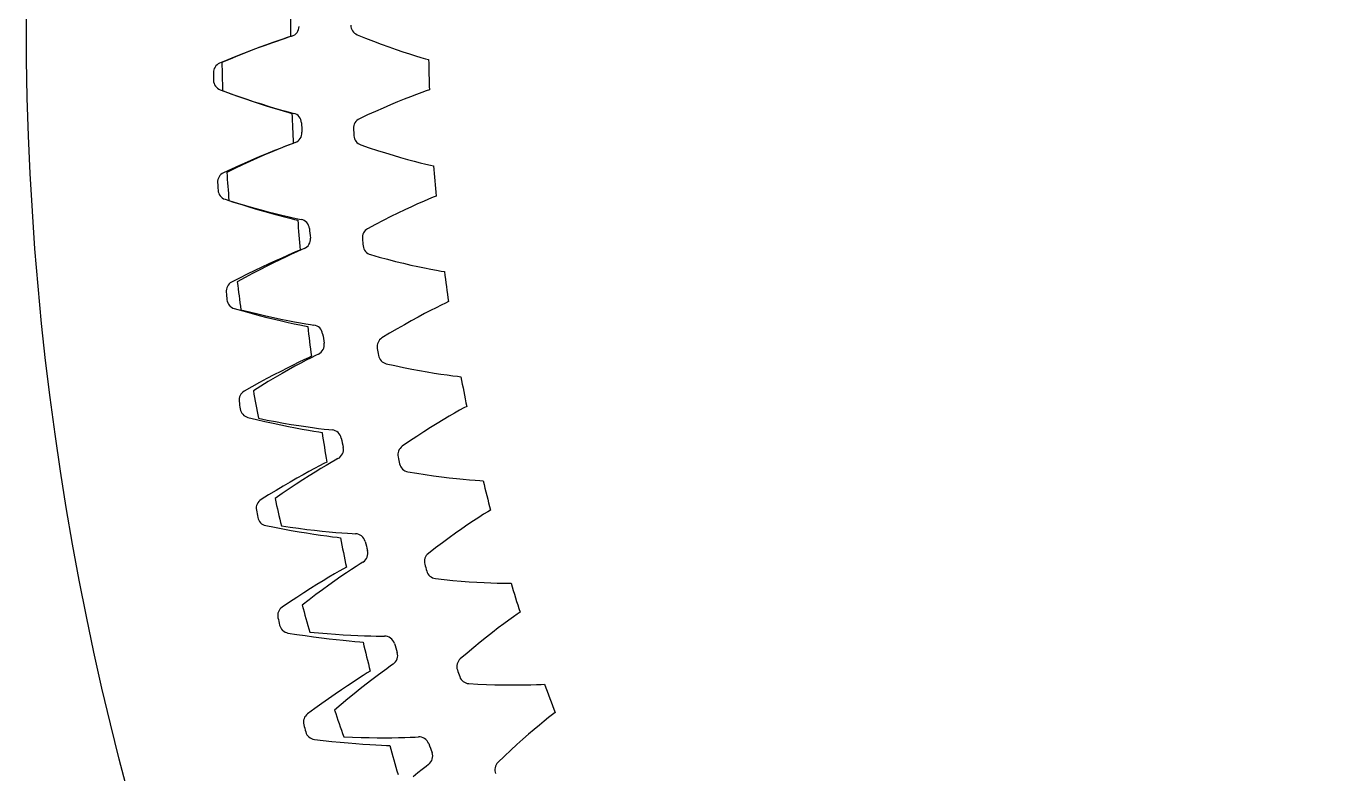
# Model space of a CAD drawing. Header units: millimetres. Extents: x -171 to 171, y -171 to 171.
# Drawn here: x -171.3 to -94.8, y -43.7 to -0.3 of the extents above; entities that cross this region are included whole.
import ezdxf

# ---------------------------------------------------------------- set-up
doc = ezdxf.new("R2010")
doc.units = ezdxf.units.MM

msp = doc.modelspace()

# ---------------------------------------------------------------- linework, layer by layer
at = {"layer": 'fixed_ring'}
for p, q in [((-157.869658, -1.524957), (-158.284578, -1.681455)), ((-157.474884, -1.379675), (-157.869658, -1.524957)), ((-157.103087, -1.246117), (-157.474884, -1.379675)), ((-156.758271, -1.125125), (-157.103087, -1.246117)), ((-156.446686, -1.018202), (-156.758271, -1.125125)), ((-156.179996, -0.928526), (-156.446686, -1.018202)), ((-155.997584, -0.868177), (-156.179996, -0.928526)), ((-159.631098, -2.215599), (-160.109279, -2.413305)), ((-159.16681, -2.026941), (-159.631098, -2.215599)), ((-158.717518, -1.848851), (-159.16681, -2.026941)), ((-158.284578, -1.681455), (-158.717518, -1.848851)), ((-160.078641, -3.95399), (-159.592977, -4.132529)), ((-159.592977, -4.132529), (-159.121556, -4.302579)), ((-159.121556, -4.302579), (-158.66554, -4.462666)), ((-158.66554, -4.462666), (-158.226287, -4.612717)), ((-158.226287, -4.612717), (-157.805473, -4.752596)), ((-157.805473, -4.752596), (-157.405235, -4.882069)), ((-157.405235, -4.882069), (-157.028422, -5.000739)), ((-157.028422, -5.000739), (-156.679068, -5.107928)), ((-156.679068, -5.107928), (-156.363479, -5.202378)), ((-156.363479, -5.202378), (-156.093435, -5.28138)), ((-156.093435, -5.28138), (-155.908768, -5.33443)), ((-157.295533, -7.639236), (-157.684219, -7.800098)), ((-156.929339, -7.491003), (-157.295533, -7.639236)), ((-156.589606, -7.356398), (-156.929339, -7.491003)), ((-156.282519, -7.237172), (-156.589606, -7.356398)), ((-156.019605, -7.136964), (-156.282519, -7.237172)), ((-155.839736, -7.069411), (-156.019605, -7.136964)), ((-158.960388, -8.353257), (-159.416809, -8.560223)), ((-158.518532, -8.157445), (-158.960388, -8.353257)), ((-158.092589, -7.972969), (-158.518532, -8.157445)), ((-157.684219, -7.800098), (-158.092589, -7.972969)), ((-159.416809, -8.560223), (-159.886752, -8.776784)), ((-159.794885, -10.315033), (-159.302508, -10.474123)), ((-159.302508, -10.474123), (-158.824698, -10.625296)), ((-158.824698, -10.625296), (-158.362678, -10.767127)), ((-158.362678, -10.767127), (-157.917807, -10.899596)), ((-157.917807, -10.899596), (-157.491765, -11.022635)), ((-157.491765, -11.022635), (-157.086696, -11.136093)), ((-157.086696, -11.136093), (-156.705463, -11.239689)), ((-156.705463, -11.239689), (-156.352124, -11.332903)), ((-156.352124, -11.332903), (-156.033029, -11.414732)), ((-156.033029, -11.414732), (-155.760058, -11.482936)), ((-155.760058, -11.482936), (-155.573428, -11.528601)), ((-156.507454, -13.724044), (-156.867466, -13.886719)), ((-156.173341, -13.576039), (-156.507454, -13.724044)), ((-155.871237, -13.444699), (-156.173341, -13.576039)), ((-155.612515, -13.334118), (-155.871237, -13.444699)), ((-155.435474, -13.259467), (-155.612515, -13.334118)), ((-158.068895, -14.45314), (-158.502617, -14.666363)), ((-157.650623, -14.251876), (-158.068895, -14.45314)), ((-157.249448, -14.062907), (-157.650623, -14.251876)), ((-156.867466, -13.886719), (-157.249448, -14.062907)), ((-158.950449, -14.891312), (-159.41141, -15.126385)), ((-158.502617, -14.666363), (-158.950449, -14.891312)), ((-159.258461, -16.659766), (-158.760148, -16.799154)), ((-158.760148, -16.799154), (-158.276707, -16.931212)), ((-158.276707, -16.931212), (-157.809413, -17.054562)), ((-157.809413, -17.054562), (-157.359627, -17.169241)), ((-157.359627, -17.169241), (-156.92903, -17.275244)), ((-156.92903, -17.275244), (-156.519771, -17.372508)), ((-156.519771, -17.372508), (-156.13472, -17.460866)), ((-156.13472, -17.460866), (-155.777955, -17.539959)), ((-155.777955, -17.539959), (-155.455859, -17.609037)), ((-155.455859, -17.609037), (-155.180392, -17.666335)), ((-155.180392, -17.666335), (-154.992094, -17.704544)), ((-155.510134, -19.774213), (-155.838099, -19.935385)), ((-155.21349, -19.630967), (-155.510134, -19.774213)), ((-154.959369, -19.510187), (-155.21349, -19.630967)), ((-154.785436, -19.428557), (-154.959369, -19.510187)), ((-156.959379, -20.508248), (-157.369319, -20.725982)), ((-156.566034, -20.303479), (-156.959379, -20.508248)), ((-156.191358, -20.112244), (-156.566034, -20.303479)), ((-155.838099, -19.935385), (-156.191358, -20.112244)), ((-158.232755, -21.198855), (-158.684007, -21.452068)), ((-157.794221, -20.95628), (-158.232755, -21.198855)), ((-157.369319, -20.725982), (-157.794221, -20.95628)), ((-158.470217, -22.978156), (-157.966756, -23.097623)), ((-157.966756, -23.097623), (-157.478447, -23.210356)), ((-157.478447, -23.210356), (-157.006618, -23.315031)), ((-157.006618, -23.315031), (-156.552629, -23.411737)), ((-156.552629, -23.411737), (-156.118158, -23.500537)), ((-156.118158, -23.500537), (-155.705356, -23.581454)), ((-155.705356, -23.581454), (-155.317096, -23.654433)), ((-155.317096, -23.654433), (-154.957468, -23.71928)), ((-154.957468, -23.71928), (-154.632881, -23.775498)), ((-154.632881, -23.775498), (-154.355354, -23.821799)), ((-154.355354, -23.821799), (-154.165686, -23.852492)), ((-154.601033, -25.941121), (-154.922331, -26.115204)), ((-154.310319, -25.786194), (-154.601033, -25.941121)), ((-154.061201, -25.655407), (-154.310319, -25.786194)), ((-153.89065, -25.566926), (-154.061201, -25.655407)), ((-156.01995, -26.732192), (-156.42091, -26.966051)), ((-155.635057, -26.511947), (-156.01995, -26.732192)), ((-155.26828, -26.305967), (-155.635057, -26.511947)), ((-154.922331, -26.115204), (-155.26828, -26.305967)), ((-157.264863, -27.472878), (-157.705691, -27.743831)), ((-156.83632, -27.21306), (-157.264863, -27.472878)), ((-156.42091, -26.966051), (-156.83632, -27.21306)), ((-157.431398, -29.260213), (-156.923586, -29.35957)), ((-156.923586, -29.35957), (-156.431181, -29.4528)), ((-156.431181, -29.4528), (-155.955564, -29.538634)), ((-155.955564, -29.538634), (-155.498089, -29.617215)), ((-155.498089, -29.617215), (-155.060431, -29.688672)), ((-155.060431, -29.688672), (-154.644738, -29.753113)), ((-154.644738, -29.753113), (-154.253884, -29.810599)), ((-154.253884, -29.810599), (-153.891963, -29.861097)), ((-153.891963, -29.861097), (-153.565397, -29.904366)), ((-153.565397, -29.904366), (-153.286249, -29.939596)), ((-153.286249, -29.939596), (-153.09551, -29.962725)), ((-153.447477, -32.06701), (-153.7616, -32.253729)), ((-153.163152, -31.900648), (-153.447477, -32.06701)), ((-152.91943, -31.76006), (-153.163152, -31.900648)), ((-152.752532, -31.664868), (-152.91943, -31.76006)), ((-154.457989, -32.678494), (-154.833822, -32.913867)), ((-154.099691, -32.458095), (-154.457989, -32.678494)), ((-153.7616, -32.253729), (-154.099691, -32.458095)), ((-155.630428, -33.426811), (-156.048303, -33.703461)), ((-155.225167, -33.163482), (-155.630428, -33.426811)), ((-154.833822, -32.913867), (-155.225167, -33.163482)), ((-156.048303, -33.703461), (-156.478011, -33.991725)), ((-156.143649, -35.496003), (-155.632288, -35.575093)), ((-155.632288, -35.575093), (-155.136565, -35.648673)), ((-155.136565, -35.648673), (-154.657912, -35.715531)), ((-154.657912, -35.715531), (-154.197674, -35.775861)), ((-154.197674, -35.775861), (-153.757521, -35.829862)), ((-153.757521, -35.829862), (-153.339595, -35.877726)), ((-153.339595, -35.877726), (-152.946765, -35.919627)), ((-152.946765, -35.919627), (-152.583122, -35.955696)), ((-152.583122, -35.955696), (-152.255095, -35.985948)), ((-152.255095, -35.985948), (-151.974766, -36.010053)), ((-151.974766, -36.010053), (-151.783258, -36.02558)), ((-152.051288, -38.142194), (-152.35774, -38.341255)), ((-151.773802, -37.96466), (-152.051288, -38.142194)), ((-151.535862, -37.814494), (-151.773802, -37.96466)), ((-151.372881, -37.712743), (-151.535862, -37.814494)), ((-153.036691, -38.793369), (-153.402869, -39.043498)), ((-152.687439, -38.558901), (-153.036691, -38.793369)), ((-152.35774, -38.341255), (-152.687439, -38.558901)), ((-154.178452, -39.587707), (-154.584999, -39.880751)), ((-153.783981, -39.308475), (-154.178452, -39.587707)), ((-153.402869, -39.043498), (-153.783981, -39.308475)), ((-154.584999, -39.880751), (-155.002906, -40.185872)), ((-154.609004, -41.675667), (-154.094903, -41.734365)), ((-154.094903, -41.734365), (-153.596647, -41.788179)), ((-153.596647, -41.788179), (-153.115714, -41.835954)), ((-153.115714, -41.835954), (-152.653441, -41.877939)), ((-152.653441, -41.877939), (-152.21149, -41.914398)), ((-152.21149, -41.914398), (-151.791991, -41.945609)), ((-151.791991, -41.945609), (-151.397806, -41.971859)), ((-151.397806, -41.971859), (-151.033016, -41.993443)), ((-151.033016, -41.993443), (-150.704045, -42.01063)), ((-150.704045, -42.01063), (-150.42298, -42.023571)), ((-150.42298, -42.023571), (-150.231007, -42.031472))]:
    msp.add_line(p, q, dxfattribs=at)
for centre, radius, start, end in [((0, 0), 156, 179.681134, 180.318866), ((-159.872515, -2.964615), 0.6, 113.241437, 181.062349), ((0, 0), 160.5, 181.062349, 181.216132), ((-159.863982, -3.393703), 0.6, 181.216132, 249.037044), ((0, 0), 156, 181.959615, 182.597347), ((-159.628257, -9.318245), 0.6, 115.519918, 183.34083), ((0, 0), 160.5, 183.34083, 183.494613), ((-159.602671, -9.746655), 0.6, 183.494613, 251.315525), ((0, 0), 156, 184.238096, 184.875828), ((-159.131593, -15.657141), 0.6, 117.798399, 185.619311), ((0, 0), 160.5, 185.619311, 185.773094), ((-159.088996, -16.084195), 0.6, 185.773094, 253.594006), ((0, 0), 156, 186.516577, 187.154309), ((-158.38331, -21.97128), 0.6, 120.07688, 187.897792), ((0, 0), 160.5, 187.897792, 188.051575), ((-158.323768, -22.396303), 0.6, 188.051575, 255.872487), ((0, 0), 156, 188.795058, 189.43279), ((-157.38459, -28.250678), 0.6, 122.355361, 190.176273), ((0, 0), 160.5, 190.176273, 190.330056), ((-157.308198, -28.672998), 0.6, 190.330056, 258.150968), ((0, 0), 156, 191.073539, 191.711271), ((-156.137013, -34.485406), 0.6, 124.633842, 192.454754), ((0, 0), 160.5, 192.454754, 192.608537), ((-156.043891, -34.904354), 0.6, 192.608537, 260.429449), ((0, 0), 156, 193.35202, 193.989752), ((-154.642551, -40.665605), 0.6, 126.912323, 194.733235), ((0, 0), 160.5, 194.733235, 194.887018), ((-154.532847, -41.08052), 0.6, 194.887018, 262.70793), ((0, 0), 156, 195.630501, 196.268233)]:
    msp.add_arc(centre, radius, start, end, dxfattribs=at)
at = {"layer": 'outer'}
msp.add_circle((0, 0), 171.326572, dxfattribs=at)
at = {"layer": 'thin_ring_external'}
for p, q in [((-157.771629, -1.488806), (-158.180425, -1.643367)), ((-157.38263, -1.34628), (-157.771629, -1.488806)), ((-157.016228, -1.216163), (-157.38263, -1.34628)), ((-156.676381, -1.099123), (-157.016228, -1.216163)), ((-156.369262, -0.996427), (-156.676381, -1.099123)), ((-156.106377, -0.910881), (-156.369262, -0.996427)), ((-155.92658, -0.850607), (-156.106377, -0.910881)), ((-159.506613, -2.177597), (-159.977359, -2.378998)), ((-159.04942, -1.987845), (-159.506613, -2.177597)), ((-158.606908, -1.809751), (-159.04942, -1.987845)), ((-158.180425, -1.643367), (-158.606908, -1.809751)), ((-159.935807, -4.005523), (-159.45539, -4.182625)), ((-159.45539, -4.182625), (-158.989106, -4.348786)), ((-158.989106, -4.348786), (-158.538077, -4.504052)), ((-158.538077, -4.504052), (-158.103654, -4.648443)), ((-158.103654, -4.648443), (-157.6875, -4.781928)), ((-157.6875, -4.781928), (-157.291731, -4.904406)), ((-157.291731, -4.904406), (-156.919163, -5.015644)), ((-156.919163, -5.015644), (-156.573783, -5.115179)), ((-156.573783, -5.115179), (-156.261821, -5.202059)), ((-156.261821, -5.202059), (-155.994911, -5.27407)), ((-155.994911, -5.27407), (-155.812271, -5.325086)), ((-157.154247, -7.593454), (-157.535462, -7.755656)), ((-156.794967, -7.444798), (-157.154247, -7.593454)), ((-156.46154, -7.310557), (-156.794967, -7.444798)), ((-156.160065, -7.192314), (-156.46154, -7.310557)), ((-155.901891, -7.093457), (-156.160065, -7.192314)), ((-155.725406, -7.02408), (-155.901891, -7.093457)), ((-158.786105, -8.319289), (-159.233011, -8.532138)), ((-158.353263, -8.118832), (-158.786105, -8.319289)), ((-157.935832, -7.930889), (-158.353263, -8.118832)), ((-157.535462, -7.755656), (-157.935832, -7.930889)), ((-159.233011, -8.532138), (-159.692861, -8.757313)), ((-159.568311, -10.379595), (-159.079478, -10.531935)), ((-159.079478, -10.531935), (-158.605317, -10.67407)), ((-158.605317, -10.67407), (-158.146949, -10.806105)), ((-158.146949, -10.806105), (-157.70572, -10.928125)), ((-157.70572, -10.928125), (-157.283293, -11.040187)), ((-157.283293, -11.040187), (-156.881786, -11.142296)), ((-156.881786, -11.142296), (-156.504024, -11.234366)), ((-156.504024, -11.234366), (-156.154013, -11.316136)), ((-156.154013, -11.316136), (-155.838022, -11.386974)), ((-155.838022, -11.386974), (-155.567783, -11.445263)), ((-155.567783, -11.445263), (-155.382776, -11.486886)), ((-156.255956, -13.65401), (-156.607178, -13.820817)), ((-155.929819, -13.50292), (-156.255956, -13.65401)), ((-155.634775, -13.369437), (-155.929819, -13.50292)), ((-155.381985, -13.257526), (-155.634775, -13.369437)), ((-155.209273, -13.179229), (-155.381985, -13.257526)), ((-157.777803, -14.406732), (-158.199845, -14.629029)), ((-157.370513, -14.19772), (-157.777803, -14.406732)), ((-156.979613, -14.002273), (-157.370513, -14.19772)), ((-156.607178, -13.820817), (-156.979613, -14.002273)), ((-158.6353, -14.86442), (-159.083052, -15.112781)), ((-158.199845, -14.629029), (-158.6353, -14.86442)), ((-158.87583, -16.726587), (-158.379856, -16.853769)), ((-158.379856, -16.853769), (-157.899057, -16.971507)), ((-157.899057, -16.971507), (-157.434545, -17.079965)), ((-157.434545, -17.079965), (-156.987661, -17.179297)), ((-156.987661, -17.179297), (-156.560063, -17.269643)), ((-156.560063, -17.269643), (-156.153866, -17.351118)), ((-156.153866, -17.351118), (-155.771896, -17.423779)), ((-155.771896, -17.423779), (-155.418166, -17.487571)), ((-155.418166, -17.487571), (-155.09897, -17.542182)), ((-155.09897, -17.542182), (-154.826107, -17.586596)), ((-154.826107, -17.586596), (-154.639216, -17.618718)), ((-155.400603, -19.8276), (-155.742849, -20.012123)), ((-155.082605, -19.660054), (-155.400603, -19.8276)), ((-154.794762, -19.51168), (-155.082605, -19.660054)), ((-154.548016, -19.387008), (-154.794762, -19.51168)), ((-154.379527, -19.299994), (-154.548016, -19.387008)), ((-156.882031, -20.657047), (-157.292171, -20.900603)), ((-156.485944, -20.427511), (-156.882031, -20.657047)), ((-156.105533, -20.212359), (-156.485944, -20.427511)), ((-155.742849, -20.012123), (-156.105533, -20.212359)), ((-157.715039, -21.157922), (-158.149525, -21.428822)), ((-157.292171, -20.900603), (-157.715039, -21.157922)), ((-157.860172, -23.029941), (-157.358351, -23.131633)), ((-157.358351, -23.131633), (-156.872167, -23.224668)), ((-156.872167, -23.224668), (-156.402723, -23.309266)), ((-156.402723, -23.309266), (-155.95135, -23.38565)), ((-155.95135, -23.38565), (-155.519697, -23.454045)), ((-155.519697, -23.454045), (-155.10987, -23.514673)), ((-155.10987, -23.514673), (-154.724687, -23.567736)), ((-154.724687, -23.567736), (-154.368162, -23.613382)), ((-154.368162, -23.613382), (-154.046594, -23.651624)), ((-154.046594, -23.651624), (-153.771819, -23.682047)), ((-153.771819, -23.682047), (-153.583532, -23.704585)), ((-154.231138, -25.949463), (-154.563516, -26.15122)), ((-153.922111, -25.765898), (-154.231138, -25.949463)), ((-153.642219, -25.60302), (-153.922111, -25.765898)), ((-153.402161, -25.465912), (-153.642219, -25.60302)), ((-153.238334, -25.370408), (-153.402161, -25.465912)), ((-155.284432, -26.604009), (-155.668281, -26.85347)), ((-154.915502, -26.369714), (-155.284432, -26.604009)), ((-154.563516, -26.15122), (-154.915502, -26.369714)), ((-156.474628, -27.396225), (-156.894715, -27.688957)), ((-156.06545, -27.11765), (-156.474628, -27.396225)), ((-155.668281, -26.85347), (-156.06545, -27.11765)), ((-156.523985, -29.273214), (-156.017627, -29.349149)), ((-156.017627, -29.349149), (-155.527326, -29.417238)), ((-155.527326, -29.417238), (-155.054175, -29.477755)), ((-155.054175, -29.477755), (-154.599491, -29.530992)), ((-154.599491, -29.530992), (-154.164908, -29.577258)), ((-154.164908, -29.577258), (-153.75252, -29.616881)), ((-153.75252, -29.616881), (-153.365131, -29.650207)), ((-153.365131, -29.650207), (-153.006739, -29.677589)), ((-153.006739, -29.677589), (-152.683638, -29.699361)), ((-152.683638, -29.699361), (-152.407669, -29.715715)), ((-152.407669, -29.715715), (-152.218476, -29.728609)), ((-152.750613, -32.003626), (-153.072255, -32.222092)), ((-152.451361, -31.804521), (-152.750613, -32.003626)), ((-152.180151, -31.627565), (-152.451361, -31.804521)), ((-151.947407, -31.478377), (-152.180151, -31.627565)), ((-151.788671, -31.374633), (-151.947407, -31.478377)), ((-153.769111, -32.7111), (-154.139722, -32.979835)), ((-153.412626, -32.458273), (-153.769111, -32.7111)), ((-153.072255, -32.222092), (-153.412626, -32.458273)), ((-154.917304, -33.563055), (-155.321896, -33.876855)), ((-154.522884, -33.263951), (-154.917304, -33.563055)), ((-154.139722, -32.979835), (-154.522884, -33.263951)), ((-154.870756, -35.440115), (-154.361181, -35.490096)), ((-154.361181, -35.490096), (-153.868043, -35.533062)), ((-153.868043, -35.533062), (-153.392419, -35.569341)), ((-153.392419, -35.569341), (-152.93561, -35.599292)), ((-152.93561, -35.599292), (-152.499232, -35.623307)), ((-152.499232, -35.623307), (-152.085359, -35.641822)), ((-152.085359, -35.641822), (-151.696773, -35.655324)), ((-151.696773, -35.655324), (-151.337451, -35.664371)), ((-151.337451, -35.664371), (-151.013659, -35.669617)), ((-151.013659, -35.669617), (-150.737215, -35.671858)), ((-150.737215, -35.671858), (-150.547611, -35.675075)), ((-150.187551, -37.40872), (-150.412374, -37.569596)), ((-150.03432, -37.297006), (-150.187551, -37.40872)), ((-151.272958, -38.208899), (-151.600825, -38.462152)), ((-150.96289, -37.974295), (-151.272958, -38.208899)), ((-150.674195, -37.76017), (-150.96289, -37.974295)), ((-150.412374, -37.569596), (-150.674195, -37.76017)), ((-152.300341, -39.02016), (-152.668496, -39.323469)), ((-151.943935, -38.732851), (-152.300341, -39.02016)), ((-151.600825, -38.462152), (-151.943935, -38.732851)), ((-153.047129, -39.642323), (-153.435171, -39.976372)), ((-152.668496, -39.323469), (-153.047129, -39.642323)), ((-152.904798, -41.514558), (-152.393336, -41.538454)), ((-152.393336, -41.538454), (-151.898648, -41.556184)), ((-151.898648, -41.556184), (-151.421792, -41.56813)), ((-151.421792, -41.56813), (-150.964049, -41.574717)), ((-150.964049, -41.574717), (-150.527014, -41.576419)), ((-150.527014, -41.576419), (-150.112735, -41.573777)), ((-150.112735, -41.573777), (-149.723967, -41.56742)), ((-149.723967, -41.56742), (-149.364652, -41.558108)), ((-149.364652, -41.558108), (-149.041014, -41.546814)), ((-149.041014, -41.546814), (-148.764816, -41.534937)), ((-148.764816, -41.534937), (-148.575295, -41.528468)), ((-148.3435, -43.413613), (-148.595248, -43.617308)), ((-148.127184, -43.241467), (-148.3435, -43.413613)), ((-147.979857, -43.122075), (-148.127184, -43.241467)), ((-148.595248, -43.617308), (-148.872633, -43.845894))]:
    msp.add_line(p, q, dxfattribs=at)
for centre, radius, start, end in [((-156.099685, -0.276121), 0.6, 286.76868, 0.13064), ((-35, 0), 125, 181.090518, 181.836311), ((-155.955816, -5.907661), 0.6, 2.796189, 76.158149), ((-35, 0), 120.5, 182.796189, 183.05747), ((-155.927619, -6.459182), 0.6, 289.69551, 3.05747), ((-35, 0), 125, 184.017348, 184.76314), ((-155.496388, -12.076031), 0.6, 5.723018, 79.084978), ((-35, 0), 120.5, 185.723018, 185.984299), ((-155.440066, -12.625393), 0.6, 292.622339, 5.984299), ((-35, 0), 125, 186.944177, 187.689969), ((-154.722598, -18.212896), 0.6, 8.649847, 82.011807), ((-35, 0), 120.5, 188.649847, 188.911128), ((-154.638299, -18.758665), 0.6, 295.549168, 8.911128), ((-35, 0), 125, 189.871006, 190.616799), ((-153.636465, -24.302245), 0.6, 11.576677, 84.938637), ((-35, 0), 120.5, 191.576677, 191.837958), ((-153.524409, -24.842998), 0.6, 298.475997, 11.837958), ((-35, 0), 125, 192.797835, 193.543628), ((-152.240824, -30.328192), 0.6, 14.503506, 87.865466), ((-35, 0), 120.5, 194.503506, 194.764787), ((-152.101302, -30.862518), 0.6, 301.402827, 14.764787), ((-35, 0), 125, 195.724665, 196.470457), ((-150.539314, -36.275017), 0.6, 17.430335, 90.792295), ((-150.372692, -36.801522), 0.6, 304.329656, 17.691616), ((-35, 0), 120.5, 197.430335, 197.691616), ((-35, 0), 125, 198.651494, 199.397286), ((-148.536376, -42.127204), 0.6, 20.357164, 93.719125), ((-35, 0), 120.5, 200.357164, 200.618445), ((-148.343087, -42.644515), 0.6, 307.256485, 20.618445)]:
    msp.add_arc(centre, radius, start, end, dxfattribs=at)
at = {"layer": 'thin_ring_internal'}
for p, q in [((-152.132553, -0.758121), (-151.649254, -0.951456)), ((-151.649254, -0.951456), (-151.179984, -1.134646)), ((-151.179984, -1.134646), (-150.725903, -1.30587)), ((-150.725903, -1.30587), (-150.288389, -1.465137)), ((-150.288389, -1.465137), (-149.869136, -1.612406)), ((-149.869136, -1.612406), (-149.470295, -1.747551)), ((-149.470295, -1.747551), (-149.094724, -1.870309)), ((-149.094724, -1.870309), (-148.746466, -1.980156)), ((-148.746466, -1.980156), (-148.431825, -2.076036)), ((-148.431825, -2.076036), (-148.162563, -2.155501)), ((-148.162563, -2.155501), (-147.978417, -2.208449)), ((-149.394915, -4.506189), (-149.785781, -4.662913)), ((-149.026609, -4.363106), (-149.394915, -4.506189)), ((-148.684869, -4.234404), (-149.026609, -4.363106)), ((-148.375933, -4.121485), (-148.684869, -4.234404)), ((-148.111413, -4.027434), (-148.375933, -4.121485)), ((-147.930433, -3.96451), (-148.111413, -4.027434)), ((-151.068583, -5.211545), (-151.527149, -5.420088)), ((-150.62453, -5.01578), (-151.068583, -5.211545)), ((-150.196367, -4.832857), (-150.62453, -5.01578)), ((-149.785781, -4.662913), (-150.196367, -4.832857)), ((-151.527149, -5.420088), (-151.999168, -5.639527)), ((-151.916368, -7.153507), (-151.423232, -7.32016)), ((-151.423232, -7.32016), (-150.944658, -7.47745)), ((-150.944658, -7.47745), (-150.481905, -7.623622)), ((-150.481905, -7.623622), (-150.036347, -7.758759)), ((-150.036347, -7.758759), (-149.609677, -7.882913)), ((-149.609677, -7.882913), (-149.20405, -7.996076)), ((-149.20405, -7.996076), (-148.822336, -8.098141)), ((-148.822336, -8.098141), (-148.4686, -8.188806)), ((-148.4686, -8.188806), (-148.149192, -8.267361)), ((-148.149192, -8.267361), (-147.875992, -8.332004)), ((-147.875992, -8.332004), (-147.68923, -8.374816)), ((-148.618193, -10.583499), (-148.978136, -10.746482)), ((-148.283991, -10.436327), (-148.618193, -10.583499)), ((-147.981683, -10.306705), (-148.283991, -10.436327)), ((-147.722693, -10.19835), (-147.981683, -10.306705)), ((-147.54542, -10.125636), (-147.722693, -10.19835)), ((-150.178088, -11.32246), (-150.610787, -11.542183)), ((-149.760552, -11.116429), (-150.178088, -11.32246)), ((-149.35986, -10.924317), (-149.760552, -11.116429)), ((-148.978136, -10.746482), (-149.35986, -10.924317)), ((-151.057281, -11.775457), (-151.516612, -12.020344)), ((-150.610787, -11.542183), (-151.057281, -11.775457)), ((-151.351258, -13.527543), (-150.849758, -13.667018)), ((-150.849758, -13.667018), (-150.363308, -13.797939)), ((-150.363308, -13.797939), (-149.893263, -13.918622)), ((-149.893263, -13.918622), (-149.44099, -14.029226)), ((-149.44099, -14.029226), (-149.008177, -14.129895)), ((-149.008177, -14.129895), (-148.596976, -14.220738)), ((-148.596976, -14.220738), (-148.210258, -14.301806)), ((-148.210258, -14.301806), (-147.852098, -14.373018)), ((-147.852098, -14.373018), (-147.528877, -14.434013)), ((-147.528877, -14.434013), (-147.252555, -14.48364)), ((-147.252555, -14.48364), (-147.063733, -14.516189)), ((-147.870695, -16.772306), (-148.221201, -16.954703)), ((-147.54503, -16.607104), (-147.870695, -16.772306)), ((-147.250251, -16.461167), (-147.54503, -16.607104)), ((-146.997565, -16.33883), (-147.250251, -16.461167)), ((-146.824527, -16.256544), (-146.997565, -16.33883)), ((-149.387909, -17.59535), (-149.807963, -17.838374)), ((-148.982248, -17.366825), (-149.387909, -17.59535)), ((-148.592644, -17.153118), (-148.982248, -17.366825)), ((-148.221201, -16.954703), (-148.592644, -17.153118)), ((-150.241052, -18.095682), (-150.686325, -18.365288)), ((-149.807963, -17.838374), (-150.241052, -18.095682)), ((-150.43891, -19.861208), (-149.930542, -19.973089)), ((-149.930542, -19.973089), (-149.437669, -20.07725)), ((-149.437669, -20.07725), (-148.961735, -20.172084)), ((-148.961735, -20.172084), (-148.504096, -20.257825)), ((-148.504096, -20.257825), (-148.066432, -20.334707)), ((-148.066432, -20.334707), (-147.650884, -20.40296)), ((-147.650884, -20.40296), (-147.260316, -20.462788)), ((-147.260316, -20.462788), (-146.898801, -20.514335)), ((-146.898801, -20.514335), (-146.572732, -20.557589)), ((-146.572732, -20.557589), (-146.294112, -20.592051)), ((-146.294112, -20.592051), (-146.103794, -20.614241)), ((-146.786348, -22.911059), (-147.12637, -23.112324)), ((-146.47019, -22.728319), (-146.786348, -22.911059)), ((-146.18382, -22.566502), (-146.47019, -22.728319)), ((-145.938192, -22.430548), (-146.18382, -22.566502)), ((-145.769906, -22.338935), (-145.938192, -22.430548)), ((-147.863775, -23.565391), (-148.256351, -23.815728)), ((-147.486423, -23.330727), (-147.863775, -23.565391)), ((-147.12637, -23.112324), (-147.486423, -23.330727)), ((-149.080899, -24.361903), (-149.510784, -24.655423)), ((-148.662508, -24.081328), (-149.080899, -24.361903)), ((-148.256351, -23.815728), (-148.662508, -24.081328)), ((-149.182048, -26.1356), (-148.668328, -26.219552)), ((-148.668328, -26.219552), (-148.170503, -26.296642)), ((-148.170503, -26.296642), (-147.6901, -26.365344)), ((-147.6901, -26.365344), (-147.228462, -26.425966)), ((-147.228462, -26.425966), (-146.787252, -26.478833)), ((-146.787252, -26.478833), (-146.368597, -26.524291)), ((-146.368597, -26.524291), (-145.975344, -26.562701)), ((-145.975344, -26.562701), (-145.611554, -26.59443)), ((-145.611554, -26.59443), (-145.283609, -26.619812)), ((-145.283609, -26.619812), (-145.003524, -26.639008)), ((-145.003524, -26.639008), (-144.812278, -26.650771)), ((-145.368386, -28.981436), (-145.69691, -29.200969)), ((-145.062679, -28.781703), (-145.368386, -28.981436)), ((-144.785573, -28.604489), (-145.062679, -28.781703)), ((-144.547736, -28.455325), (-144.785573, -28.604489)), ((-144.384703, -28.354659), (-144.547736, -28.455325)), ((-146.408473, -29.693629), (-146.786792, -29.96503)), ((-146.044499, -29.438708), (-146.408473, -29.693629)), ((-145.69691, -29.200969), (-146.044499, -29.438708)), ((-147.580283, -30.555419), (-147.993499, -30.871977)), ((-147.177839, -30.252415), (-147.580283, -30.555419)), ((-146.786792, -29.96503), (-147.177839, -30.252415)), ((-147.584421, -32.331992), (-147.066884, -32.387765)), ((-147.066884, -32.387765), (-146.565591, -32.437554)), ((-146.565591, -32.437554), (-146.082153, -32.47992)), ((-146.082153, -32.47992), (-145.617894, -32.515241)), ((-145.617894, -32.515241), (-145.174455, -32.543936)), ((-145.174455, -32.543936), (-144.753942, -32.566463)), ((-144.753942, -32.566463), (-144.359179, -32.583341)), ((-144.359179, -32.583341), (-143.994199, -32.595156)), ((-143.994199, -32.595156), (-143.665358, -32.602591)), ((-143.665358, -32.602591), (-143.384641, -32.606464)), ((-143.384641, -32.606464), (-143.193039, -32.607765)), ((-142.830346, -34.39518), (-143.059683, -34.55711)), ((-142.673054, -34.285761), (-142.830346, -34.39518)), ((-143.621041, -34.965321), (-143.937086, -35.202466)), ((-143.326697, -34.749192), (-143.621041, -34.965321)), ((-143.059683, -34.55711), (-143.326697, -34.749192)), ((-144.620683, -35.73325), (-144.983617, -36.024906)), ((-144.271174, -35.458833), (-144.620683, -35.73325)), ((-143.937086, -35.202466), (-144.271174, -35.458833)), ((-145.743684, -36.657745), (-146.138996, -36.996396)), ((-145.358387, -36.333216), (-145.743684, -36.657745)), ((-144.983617, -36.024906), (-145.358387, -36.333216)), ((-145.650798, -38.431894), (-145.130988, -38.459321)), ((-145.130988, -38.459321), (-144.627724, -38.48166)), ((-144.627724, -38.48166), (-144.142694, -38.497562)), ((-144.142694, -38.497562), (-143.677198, -38.507478)), ((-143.677198, -38.507478), (-143.232854, -38.511914)), ((-143.232854, -38.511914), (-142.811739, -38.511444)), ((-142.811739, -38.511444), (-142.416643, -38.506739)), ((-142.416643, -38.506739), (-142.051563, -38.498605)), ((-142.051563, -38.498605), (-141.722806, -38.488072)), ((-141.722806, -38.488072), (-141.442297, -38.476609)), ((-141.442297, -38.476609), (-141.250909, -38.467445)), ((-141.0113, -40.406598), (-141.267426, -40.612975)), ((-140.791148, -40.232386), (-141.0113, -40.406598)), ((-140.640066, -40.114541), (-140.791148, -40.232386)), ((-141.852151, -41.098906), (-142.171741, -41.373135)), ((-141.549528, -40.844855), (-141.852151, -41.098906)), ((-141.267426, -40.612975), (-141.549528, -40.844855)), ((-142.852208, -41.977269), (-143.209582, -42.305584)), ((-142.505743, -41.666228), (-142.852208, -41.977269)), ((-142.171741, -41.373135), (-142.505743, -41.666228)), ((-143.576582, -42.65067), (-143.95281, -43.010403)), ((-143.209582, -42.305584), (-143.576582, -42.65067))]:
    msp.add_line(p, q, dxfattribs=at)
for centre, radius, start, end in [((-151.89982, -0.205097), 0.6, 180.100524, 247.17687), ((-35, 0), 113, 181.119848, 182.010587), ((-151.736583, -6.179016), 0.6, 115.953565, 183.029911), ((-35, 0), 117.5, 183.029911, 183.230958), ((-151.714182, -6.588599), 0.6, 183.230958, 250.307305), ((-35, 0), 113, 184.250283, 185.141021), ((-151.224958, -12.544689), 0.6, 119.084, 186.160346), ((-35, 0), 117.5, 186.160346, 186.361393), ((-151.180224, -12.952437), 0.6, 186.361393, 253.437739), ((-35, 0), 113, 187.380718, 188.271456), ((-150.366472, -18.872924), 0.6, 122.214434, 189.290781), ((-35, 0), 117.5, 189.290781, 189.491828), ((-150.299538, -19.27762), 0.6, 189.491828, 256.568174), ((-35, 0), 113, 190.511152, 191.401891), ((-149.163687, -25.144834), 0.6, 125.344869, 192.421216), ((-35, 0), 117.5, 192.421216, 192.622263), ((-149.074752, -25.545271), 0.6, 192.622263, 259.698609), ((-35, 0), 113, 193.641587, 194.532326), ((-147.620192, -31.341702), 0.6, 128.475304, 195.55165), ((-35, 0), 117.5, 195.55165, 195.752697), ((-147.509523, -31.736686), 0.6, 195.752697, 262.829044), ((-35, 0), 113, 196.772022, 197.662761), ((-145.740595, -37.445035), 0.6, 131.605739, 198.682085), ((-35, 0), 117.5, 198.682085, 198.883132), ((-145.608521, -37.833385), 0.6, 198.883132, 265.959479), ((-35, 0), 113, 199.902457, 200.793195), ((-143.530504, -43.436616), 0.6, 134.736174, 201.81252)]:
    msp.add_arc(centre, radius, start, end, dxfattribs=at)

doc.saveas('drawing.dxf')
